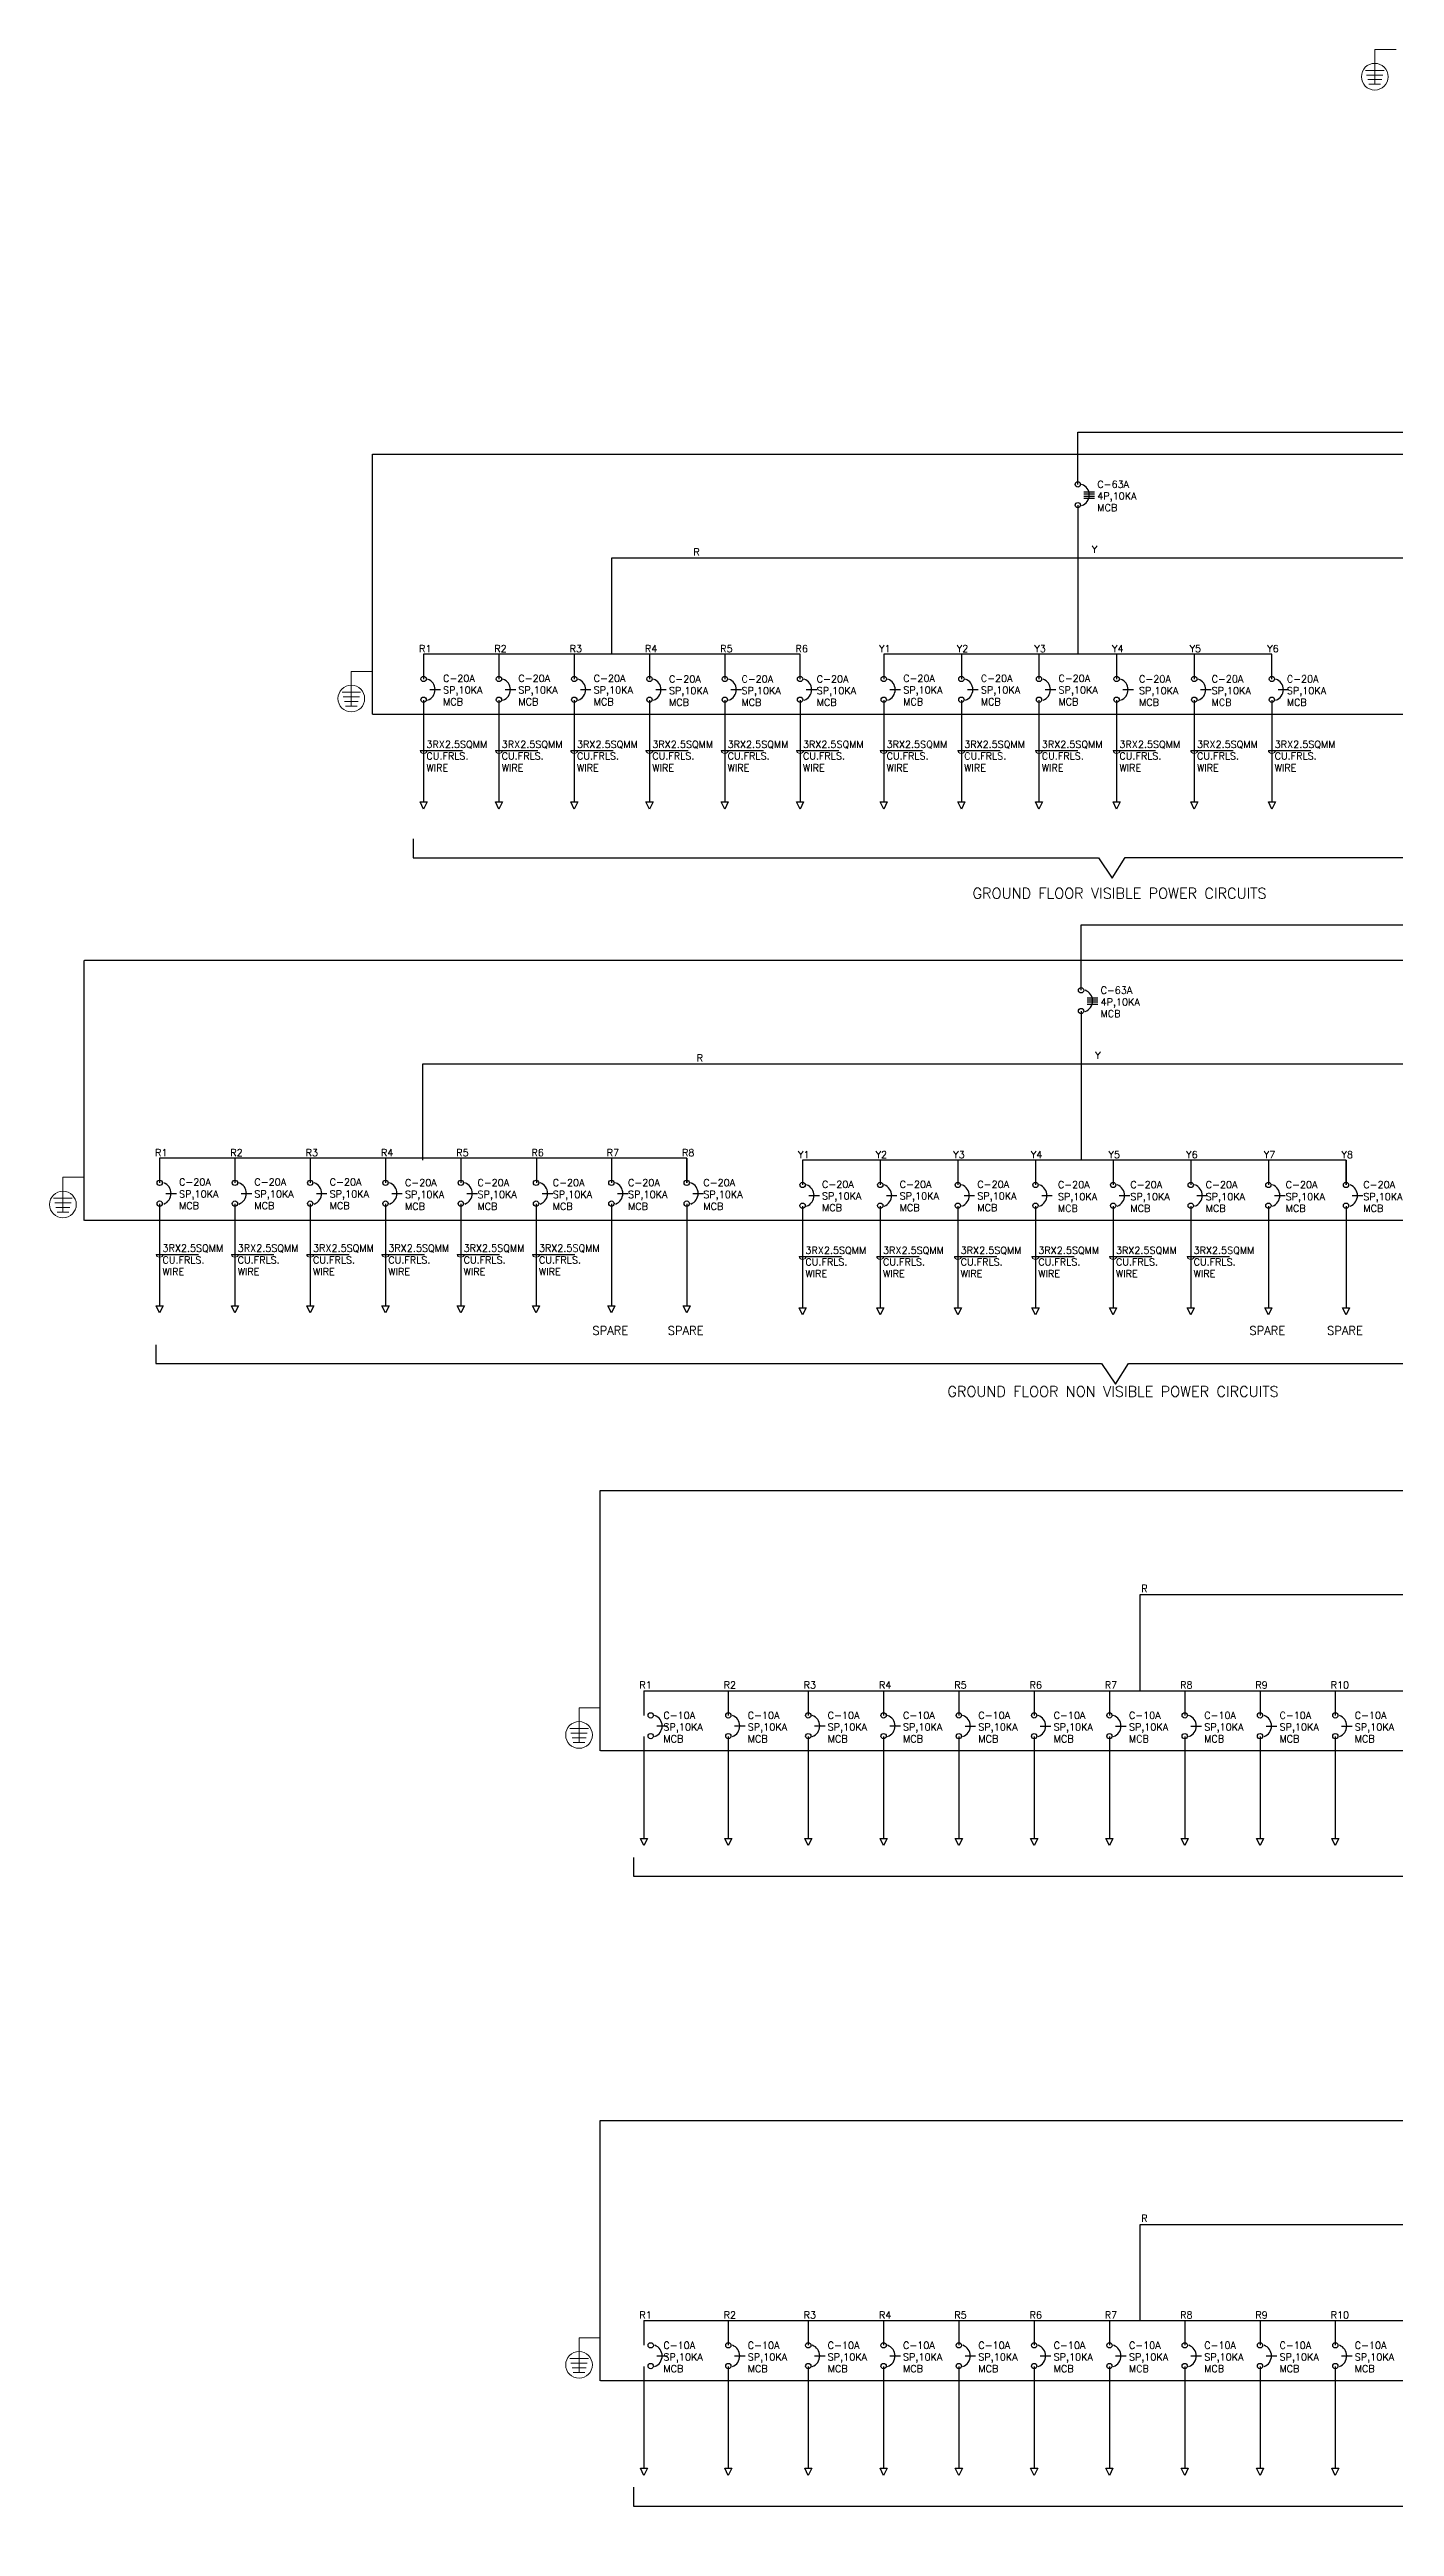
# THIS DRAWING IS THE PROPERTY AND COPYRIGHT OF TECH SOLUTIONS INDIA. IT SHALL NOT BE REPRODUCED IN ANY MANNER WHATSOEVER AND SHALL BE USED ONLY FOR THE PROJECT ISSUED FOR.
# Model space of a CAD drawing. Header units: inches. Extents: x 1505 to 45938, y 688 to 13260.
# Drawn here: x 1505 to 5316, y 749 to 7772 of the extents above; entities that cross this region are included whole.
import ezdxf

# ---------------------------------------------------------------- set-up
doc = ezdxf.new("R2010")
doc.units = ezdxf.units.IN
doc.header["$MEASUREMENT"] = 0
doc.linetypes.add('DASHED', pattern=[0.75, 0.5, -0.25])
doc.linetypes.add('DASHED2', pattern=[0.375, 0.25, -0.125])
for name, color, linetype, lineweight in [('ELC.CABLE', 6, 'Continuous', 25), ('ELEC CT', 4, 'Continuous', 18), ('ELEC TEXT', 7, 'Continuous', 25), ('ELEC_PANEL', 3, 'DASHED', 30)]:
    doc.layers.add(name, color=color, linetype=linetype, lineweight=lineweight)
doc.layers.add('ELEC MCB', color=6, linetype='Continuous')
doc.layers.add('FITTING', color=7, linetype='Continuous')
doc.styles.add('ANAMIKA', font='romans.shx')
doc.styles.add('SARVESH', font='romans.shx')

# ---------------------------------------------------------------- blocks, each defined once
blk = doc.blocks.new('EARTHING')
at = {"layer": 'ELEC CT', "color": 7}
for p, q in [((-8.8, 0), (8.8, 0)), ((-7.8, -4.4), (7.8, -4.4)), ((-6.6, -8.8), (6.6, -8.8)), ((-5.5, -13.2), (5.5, -13.2))]:
    blk.add_line(p, q, dxfattribs=at)
for points in [[(0, 19.7), (-20.1, 19.7)], [(0, -13.2), (0, 19.7)]]:
    blk.add_lwpolyline(points, dxfattribs=at)
blk.add_circle((0, -6), 12.6, dxfattribs=at)
blk = doc.blocks.new('MCB SP')
blk.add_lwpolyline([(17.5, -30), (47.5, -30)])
at = {"lineweight": 25}
for centre in [(0, 0), (0, -58.8)]:
    blk.add_circle(centre, 7.5, dxfattribs=at)
blk.add_arc((0.6, -30), 31.9, 289.80387, 70.19613, dxfattribs=at)
blk = doc.blocks.new('4P MCB')
for points in [[(17.5, -21), (47.5, -21)], [(17.5, -27), (47.5, -27)], [(17.5, -33), (47.5, -33)], [(17.5, -39), (47.5, -39)]]:
    blk.add_lwpolyline(points)
at = {"lineweight": 25}
for centre in [(0, 0), (0, -58.8)]:
    blk.add_circle(centre, 7.5, dxfattribs=at)
blk.add_arc((0.6, -30), 31.9, 289.80387, 70.19613, dxfattribs=at)

msp = doc.modelspace()

# ---------------------------------------------------------------- linework, layer by layer
at = {"color": 6}
for points in [[(4418.7, 6539.1), (4418.7, 6686.9), (5546, 6686.9), (5546, 7249)], [(4428, 5104.7), (4428, 5290.5), (6919, 5290.5), (6919, 6690.4), (5809.4, 6690.4), (5809.4, 7250.5)], [(3098.2, 6057.3), (3098.2, 6330.4), (5901.2, 6330.4), (5901.2, 6057.3)], [(4418.7, 6330.4), (4418.7, 6057.3)], [(2562.2, 4622.9), (2562.2, 4896), (6293.8, 4896), (6293.8, 4622.9)], [(4428, 4896), (4428, 4622.9)], [(4595.6, 3118.8), (4595.6, 3391.9), (10928, 3391.9), (10928, 3118.8)], [(4595.6, 1332.9), (4595.6, 1605.9), (10928, 1605.9), (10928, 1332.9)]]:
    msp.add_lwpolyline(points, dxfattribs=at)
for points in [[(2554.8, 5784.4), (2674.8, 5784.4)], [(2768.2, 5784.4), (2888.2, 5784.4)], [(2981.6, 5784.4), (3101.6, 5784.4)], [(3194.9, 5784.4), (3314.9, 5784.4)], [(3408.3, 5784.4), (3528.3, 5784.4)], [(3621.7, 5784.4), (3741.7, 5784.4)], [(3858.7, 5784.4), (3978.7, 5784.4)], [(4078.7, 5784.4), (4198.7, 5784.4)], [(4298.7, 5784.4), (4418.7, 5784.4)], [(4518.7, 5784.4), (4638.7, 5784.4)], [(4738.7, 5784.4), (4858.7, 5784.4)], [(4958.7, 5784.4), (5078.7, 5784.4)], [(1806.7, 4355.9), (1926.7, 4355.9)], [(2020, 4355.9), (2140, 4355.9)], [(2233.4, 4355.9), (2353.4, 4355.9)], [(2446.8, 4355.9), (2566.8, 4355.9)], [(2660.2, 4355.9), (2780.2, 4355.9)], [(2873.5, 4355.9), (2993.5, 4355.9)], [(3628.8, 4350), (3748.8, 4350)], [(3848.8, 4350), (3968.8, 4350)], [(4068.8, 4350), (4188.8, 4350)], [(4288.8, 4350), (4408.8, 4350)], [(4508.8, 4350), (4628.8, 4350)], [(4728.8, 4350), (4848.8, 4350)]]:
    msp.add_lwpolyline(points)
at = {"color": 7}
for points in [[(2535.2, 5533.7), (2535.2, 5480.7), (4476.9, 5480.7), (4515.9, 5422.7), (4553.4, 5481.2), (6461.7, 5481.2), (6461.7, 5542.2)], [(1806, 4099.3), (1806, 4046.3), (4486.2, 4046.3), (4525.2, 3988.3), (4562.7, 4046.8), (7168.2, 4046.8), (7168.2, 4107.8)], [(3159.3, 2646.3), (3159.3, 2593.3), (7745.6, 2593.3), (7784.6, 2535.3), (7822.1, 2593.8), (12406.4, 2593.8), (12406.4, 2654.8)], [(3159.3, 860.3), (3159.3, 807.3), (7745.6, 807.3), (7784.6, 749.3), (7822.1, 807.8), (12406.4, 807.8), (12406.4, 868.8)]]:
    msp.add_lwpolyline(points, dxfattribs=at)
at = {"layer": 'ELC.CABLE'}
for p, q in [((3189.3, 3118.9), (6002, 3118.8)), ((3189.3, 1332.9), (6002, 1332.9))]:
    msp.add_line(p, q, dxfattribs=at)
for points in [[(4418.7, 6480.4), (4418.7, 6330.4)], [(3631.7, 5987.3), (3631.7, 6057.3), (2564.8, 6057.3), (2564.8, 5987.3)], [(2778.2, 6057.3), (2778.2, 5987.3)], [(2991.6, 6057.3), (2991.6, 5987.3)], [(3204.9, 6057.3), (3204.9, 5987.3)], [(3418.3, 6057.3), (3418.3, 5987.3)], [(4968.7, 5987.3), (4968.7, 6057.3), (3868.7, 6057.3), (3868.7, 5987.3)], [(4088.7, 6057.3), (4088.7, 5987.3)], [(4308.7, 6057.3), (4308.7, 5987.3)], [(4528.7, 6057.3), (4528.7, 5987.3)], [(4748.7, 6057.3), (4748.7, 5987.3)], [(2564.8, 5927.5), (2564.8, 5638.7)], [(2778.2, 5927.5), (2778.2, 5638.7)], [(2991.6, 5927.5), (2991.6, 5638.7)], [(3204.9, 5927.5), (3204.9, 5638.7)], [(3418.3, 5927.5), (3418.3, 5638.7)], [(3631.7, 5927.5), (3631.7, 5638.7)], [(3868.7, 5927.5), (3868.7, 5638.7)], [(4088.7, 5927.5), (4088.7, 5638.7)], [(4308.7, 5927.5), (4308.7, 5638.7)], [(4528.7, 5927.5), (4528.7, 5638.7)], [(4748.7, 5927.5), (4748.7, 5638.7)], [(4968.7, 5927.5), (4968.7, 5638.7)], [(4428, 5046), (4428, 4896)], [(3310.3, 4558.8), (3310.3, 4628.8), (1816.7, 4628.8), (1816.7, 4558.8)], [(2030, 4628.8), (2030, 4558.8)], [(2243.4, 4628.8), (2243.4, 4558.8)], [(2456.8, 4628.8), (2456.8, 4558.8)], [(2670.2, 4628.8), (2670.2, 4558.8)], [(2884.5, 4628.8), (2884.5, 4558.8)], [(3096.9, 4628.8), (3096.9, 4558.8)], [(3310.3, 4628.8), (3310.3, 4558.8)], [(5178.8, 4552.9), (5178.8, 4622.9), (3638.8, 4622.9), (3638.8, 4552.9)], [(3858.8, 4622.9), (3858.8, 4552.9)], [(4078.8, 4622.9), (4078.8, 4552.9)], [(4298.8, 4622.9), (4298.8, 4552.9)], [(4518.8, 4622.9), (4518.8, 4552.9)], [(4739, 4622.9), (4739, 4552.9)], [(4958.8, 4622.9), (4958.8, 4552.9)], [(5178.8, 4622.9), (5178.8, 4552.9)], [(1816.7, 4499), (1816.7, 4210.2)], [(2030, 4499), (2030, 4210.2)], [(2243.4, 4499), (2243.4, 4210.2)], [(2456.8, 4499), (2456.8, 4210.2)], [(2670.2, 4499), (2670.2, 4210.2)], [(2883.5, 4499), (2883.5, 4210.2)], [(3096.9, 4499), (3096.9, 4210.2)], [(3310.3, 4499), (3310.3, 4210.2)], [(3638.8, 4493.1), (3638.8, 4204.3)], [(3858.8, 4493.1), (3858.8, 4204.3)], [(4078.8, 4493.1), (4078.8, 4204.3)], [(4298.8, 4493.1), (4298.8, 4204.3)], [(4518.8, 4493.1), (4518.8, 4204.3)], [(4738.8, 4493.1), (4738.8, 4204.3)], [(4958.8, 4493.1), (4958.8, 4204.3)], [(5178.8, 4493.1), (5178.8, 4204.3)], [(3189.3, 3118.9), (3189.3, 3048.9)], [(3428.3, 3118.9), (3428.3, 3048.9)], [(3654.9, 3118.9), (3654.9, 3048.9)], [(3868.3, 3118.9), (3868.3, 3048.9)], [(4081.6, 3118.8), (4081.6, 3048.8)], [(4295, 3118.8), (4295, 3048.8)], [(4508.4, 3118.8), (4508.4, 3048.8)], [(4721.8, 3118.8), (4721.8, 3048.8)], [(4935.1, 3118.8), (4935.1, 3048.8)], [(5148.5, 3118.8), (5148.5, 3048.8)], [(3189.3, 2989.1), (3189.3, 2700.2)], [(3428.3, 2989.1), (3428.3, 2700.2)], [(3654.9, 2989.1), (3654.9, 2700.2)], [(3868.3, 2989.1), (3868.3, 2700.2)], [(4081.6, 2989.1), (4081.6, 2700.2)], [(4295, 2989.1), (4295, 2700.2)], [(4508.4, 2989), (4508.4, 2700.2)], [(4721.8, 2989), (4721.8, 2700.2)], [(4935.1, 2989), (4935.1, 2700.2)], [(5148.5, 2989), (5148.5, 2700.2)], [(3189.3, 1332.9), (3189.3, 1262.9)], [(3428.3, 1332.9), (3428.3, 1262.9)], [(3654.9, 1332.9), (3654.9, 1262.9)], [(3868.3, 1332.9), (3868.3, 1262.9)], [(4081.6, 1332.9), (4081.6, 1262.9)], [(4295, 1332.9), (4295, 1262.9)], [(4508.4, 1332.9), (4508.4, 1262.9)], [(4721.8, 1332.9), (4721.8, 1262.9)], [(4935.1, 1332.9), (4935.1, 1262.9)], [(5148.5, 1332.9), (5148.5, 1262.9)], [(3189.3, 1203.1), (3189.3, 914.2)], [(3428.3, 1203.1), (3428.3, 914.2)], [(3654.9, 1203.1), (3654.9, 914.2)], [(3868.3, 1203.1), (3868.3, 914.2)], [(4081.6, 1203.1), (4081.6, 914.2)], [(4295, 1203.1), (4295, 914.2)], [(4508.4, 1203.1), (4508.4, 914.2)], [(4721.8, 1203.1), (4721.8, 914.2)], [(4935.1, 1203.1), (4935.1, 914.2)], [(5148.5, 1203.1), (5148.5, 914.2)]]:
    msp.add_lwpolyline(points, dxfattribs=at)
for points in [[(2564.8, 5618.7), (2554.8, 5638.7), (2574.8, 5638.7)], [(2778.2, 5618.7), (2768.2, 5638.7), (2788.2, 5638.7)], [(2991.6, 5618.7), (2981.6, 5638.7), (3001.6, 5638.7)], [(3204.9, 5618.7), (3194.9, 5638.7), (3214.9, 5638.7)], [(3418.3, 5618.7), (3408.3, 5638.7), (3428.3, 5638.7)], [(3631.7, 5618.7), (3621.7, 5638.7), (3641.7, 5638.7)], [(3868.7, 5618.7), (3858.7, 5638.7), (3878.7, 5638.7)], [(4088.7, 5618.7), (4078.7, 5638.7), (4098.7, 5638.7)], [(4308.7, 5618.7), (4298.7, 5638.7), (4318.7, 5638.7)], [(4528.7, 5618.7), (4518.7, 5638.7), (4538.7, 5638.7)], [(4748.7, 5618.7), (4738.7, 5638.7), (4758.7, 5638.7)], [(4968.7, 5618.7), (4958.7, 5638.7), (4978.7, 5638.7)], [(1816.7, 4190.2), (1806.7, 4210.2), (1826.7, 4210.2)], [(2030, 4190.2), (2020, 4210.2), (2040, 4210.2)], [(2243.4, 4190.2), (2233.4, 4210.2), (2253.4, 4210.2)], [(2456.8, 4190.2), (2446.8, 4210.2), (2466.8, 4210.2)], [(2670.2, 4190.2), (2660.2, 4210.2), (2680.2, 4210.2)], [(2883.5, 4190.2), (2873.5, 4210.2), (2893.5, 4210.2)], [(3096.9, 4190.2), (3086.9, 4210.2), (3106.9, 4210.2)], [(3310.3, 4190.2), (3300.3, 4210.2), (3320.3, 4210.2)], [(3638.8, 4184.3), (3628.8, 4204.3), (3648.8, 4204.3)], [(3858.8, 4184.3), (3848.8, 4204.3), (3868.8, 4204.3)], [(4078.8, 4184.3), (4068.8, 4204.3), (4088.8, 4204.3)], [(4298.8, 4184.3), (4288.8, 4204.3), (4308.8, 4204.3)], [(4518.8, 4184.3), (4508.8, 4204.3), (4528.8, 4204.3)], [(4738.8, 4184.3), (4728.8, 4204.3), (4748.8, 4204.3)], [(4958.8, 4184.3), (4948.8, 4204.3), (4968.8, 4204.3)], [(5178.8, 4184.3), (5168.8, 4204.3), (5188.8, 4204.3)], [(3189.3, 2680.2), (3179.3, 2700.2), (3199.3, 2700.2)], [(3428.3, 2680.2), (3418.3, 2700.2), (3438.3, 2700.2)], [(3654.9, 2680.2), (3644.9, 2700.2), (3664.9, 2700.2)], [(3868.3, 2680.2), (3858.3, 2700.2), (3878.3, 2700.2)], [(4081.6, 2680.2), (4071.6, 2700.2), (4091.6, 2700.2)], [(4295, 2680.2), (4285, 2700.2), (4305, 2700.2)], [(4508.4, 2680.2), (4498.4, 2700.2), (4518.4, 2700.2)], [(4721.8, 2680.2), (4711.8, 2700.2), (4731.8, 2700.2)], [(4935.1, 2680.2), (4925.1, 2700.2), (4945.1, 2700.2)], [(5148.5, 2680.2), (5138.5, 2700.2), (5158.5, 2700.2)], [(3189.3, 894.2), (3179.3, 914.2), (3199.3, 914.2)], [(3428.3, 894.2), (3418.3, 914.2), (3438.3, 914.2)], [(3654.9, 894.2), (3644.9, 914.2), (3664.9, 914.2)], [(3868.3, 894.2), (3858.3, 914.2), (3878.3, 914.2)], [(4081.6, 894.2), (4071.6, 914.2), (4091.6, 914.2)], [(4295, 894.2), (4285, 914.2), (4305, 914.2)], [(4508.4, 894.2), (4498.4, 914.2), (4518.4, 914.2)], [(4721.8, 894.2), (4711.8, 914.2), (4731.8, 914.2)], [(4935.1, 894.2), (4925.1, 914.2), (4945.1, 914.2)], [(5148.5, 894.2), (5138.5, 914.2), (5158.5, 914.2)]]:
    msp.add_lwpolyline(points, close=True, dxfattribs=at)
at = {"layer": 'ELEC_PANEL', "linetype": 'DASHED2'}
for points in [[(2420.2, 6624.9), (6767.2, 6624.9), (6767.2, 5886.9), (2420.2, 5886.9)], [(1602.9, 5190.5), (7394.3, 5190.5), (7394.3, 4452.5), (1602.9, 4452.5)], [(3065.5, 3686.4), (12663.3, 3686.4), (12663.3, 2948.4), (3065.5, 2948.4)], [(3065.5, 1900.4), (12663.3, 1900.4), (12663.3, 1162.5), (3065.5, 1162.5)]]:
    msp.add_lwpolyline(points, close=True, dxfattribs=at)
at = {"layer": 'FITTING', "lineweight": 15, "extrusion": (0, 0, -1)}
for centre in [(2564.8, 5784.4), (2778.2, 5784.4), (2991.6, 5784.4), (3204.9, 5784.4), (3418.3, 5784.4), (3631.7, 5784.4), (3868.7, 5784.4), (4088.7, 5784.4), (4308.7, 5784.4), (4528.7, 5784.4), (4748.7, 5784.4), (4968.7, 5784.4), (1816.7, 4355.9), (2030, 4355.9), (2243.4, 4355.9), (2456.8, 4355.9), (2670.2, 4355.9), (2883.5, 4355.9), (3638.8, 4350), (3858.8, 4350), (4078.8, 4350), (4298.8, 4350), (4518.8, 4350), (4738.8, 4350)]:
    msp.add_ellipse(centre, major_axis=(-10, 0), ratio=0.785432, start_param=3.141593, end_param=6.283185, dxfattribs=at)

# ---------------------------------------------------------------- block references
at = {"layer": 'ELEC MCB', "color": 6, "lineweight": 25}
for name, p in [('4P MCB', (4418.7, 6539.1)), ('MCB SP', (2564.8, 5987.3)), ('MCB SP', (2778.2, 5987.3)), ('MCB SP', (2991.6, 5987.3)), ('MCB SP', (3204.9, 5987.3)), ('MCB SP', (3418.3, 5987.3)), ('MCB SP', (3631.7, 5987.3)), ('MCB SP', (3868.7, 5987.3)), ('MCB SP', (4088.7, 5987.3)), ('MCB SP', (4308.7, 5987.3)), ('MCB SP', (4528.7, 5987.3)), ('MCB SP', (4748.7, 5987.3)), ('MCB SP', (4968.7, 5987.3)), ('4P MCB', (4428, 5104.7)), ('MCB SP', (1816.7, 4558.8)), ('MCB SP', (2030, 4558.8)), ('MCB SP', (2243.4, 4558.8)), ('MCB SP', (2456.8, 4558.8)), ('MCB SP', (2670.2, 4558.8)), ('MCB SP', (2883.5, 4558.8)), ('MCB SP', (3096.9, 4558.8)), ('MCB SP', (3310.3, 4558.8)), ('MCB SP', (3638.8, 4552.9)), ('MCB SP', (3858.8, 4552.9)), ('MCB SP', (4078.8, 4552.9)), ('MCB SP', (4298.8, 4552.9)), ('MCB SP', (4518.8, 4552.9)), ('MCB SP', (4738.8, 4552.9)), ('MCB SP', (4958.8, 4552.9)), ('MCB SP', (5178.8, 4552.9)), ('MCB SP', (3208.3, 3048.9)), ('MCB SP', (3428.3, 3048.9)), ('MCB SP', (3654.9, 3048.9)), ('MCB SP', (3868.3, 3048.9)), ('MCB SP', (4081.6, 3048.8)), ('MCB SP', (4295, 3048.8)), ('MCB SP', (4508.4, 3048.8)), ('MCB SP', (4721.8, 3048.8)), ('MCB SP', (4935.1, 3048.8)), ('MCB SP', (5148.5, 3048.8)), ('MCB SP', (3208.3, 1262.9)), ('MCB SP', (3428.3, 1262.9)), ('MCB SP', (3654.9, 1262.9)), ('MCB SP', (3868.3, 1262.9)), ('MCB SP', (4081.6, 1262.9)), ('MCB SP', (4295, 1262.9)), ('MCB SP', (4508.4, 1262.9)), ('MCB SP', (4721.8, 1262.9)), ('MCB SP', (4935.1, 1262.9)), ('MCB SP', (5148.5, 1262.9))]:
    msp.add_blockref(name, p, dxfattribs=at)
at = {"layer": 'ELEC_PANEL', "color": 7, "xscale": -3, "yscale": 3, "zscale": 3}
for p in [(5260.2, 7713), (2359.9, 5949.8), (1542.6, 4515.4), (3005.2, 3011.3), (3005.2, 1225.4)]:
    msp.add_blockref('EARTHING', p, dxfattribs=at)

# ---------------------------------------------------------------- texts
at = {"layer": 'ELEC TEXT', "linetype": 'DASHED2', "char_height": 20, "width": 200.319, "attachment_point": 4, "style": 'SARVESH'}
for s, insert in [('\\pxt3.0005;C-63A\\P\\ptz;4P,10KA\\PMCB', (4473.9, 6506.1)), ('\\pxt3.0005;R', (3329.4, 6347.1)), ('\\pxt3.0005;Y', (4458.7, 6354.8)), ('\\pxt3.0005;R1', (2551.7, 6073.2)), ('\\pxt3.0005;R2', (2765.1, 6073.2)), ('\\pxt3.0005;R3', (2978.4, 6073.2)), ('\\pxt3.0005;R4', (3191.8, 6073.2)), ('\\pxt3.0005;R5', (3405.2, 6073.2)), ('\\pxt3.0005;R6', (3618.6, 6073.2)), ('\\pxt3.0005;Y1', (3855.6, 6073.2)), ('\\pxt3.0005;Y2', (4075.6, 6073.2)), ('\\pxt3.0005;Y3', (4295.6, 6073.2)), ('\\pxt3.0005;Y4', (4515.6, 6073.2)), ('\\pxt3.0005;Y5', (4735.6, 6073.2)), ('\\pxt3.0005;Y6 ', (4955.6, 6073.2)), ('\\pxt3.0005;C-20A\\P\\ptz;SP,10KA\\PMCB', (2620, 5956)), ('\\pxt3.0005;C-20A\\P\\ptz;SP,10KA\\PMCB', (2833.3, 5956)), ('\\pxt3.0005;C-20A\\P\\ptz;SP,10KA\\PMCB', (3046.7, 5956)), ('\\pxt3.0005;C-20A\\P\\ptz;SP,10KA\\PMCB', (3260.1, 5954.3)), ('\\pxt3.0005;C-20A\\P\\ptz;SP,10KA\\PMCB', (3465.6, 5954.3)), ('\\pxt3.0005;C-20A\\P\\ptz;SP,10KA\\PMCB', (3678.9, 5954.3)), ('\\pxt3.0005;C-20A\\P\\ptz;SP,10KA\\PMCB', (3923.9, 5956)), ('\\pxt3.0005;C-20A\\P\\ptz;SP,10KA\\PMCB', (4143.9, 5956)), ('\\pxt3.0005;C-20A\\P\\ptz;SP,10KA\\PMCB', (4363.9, 5956)), ('\\pxt3.0005;C-20A\\P\\ptz;SP,10KA\\PMCB', (4592.3, 5954.4)), ('\\pxt3.0005;C-20A\\P\\ptz;SP,10KA\\PMCB', (4797.8, 5954.4)), ('\\pxt3.0005;C-20A\\P\\ptz;SP,10KA\\PMCB', (5011.1, 5954.4)), ('3RX2.5SQMM \\PCU.FRLS.\\PWIRE', (2572.8, 5768.8)), ('3RX2.5SQMM \\PCU.FRLS.\\PWIRE', (2786.2, 5768.8)), ('3RX2.5SQMM \\PCU.FRLS.\\PWIRE', (2999.5, 5768.8)), ('3RX2.5SQMM \\PCU.FRLS.\\PWIRE', (3212.9, 5768.8)), ('3RX2.5SQMM \\PCU.FRLS.\\PWIRE', (3426.3, 5768.8)), ('3RX2.5SQMM \\PCU.FRLS.\\PWIRE', (3639.7, 5768.8)), ('3RX2.5SQMM \\PCU.FRLS.\\PWIRE', (3876.7, 5768.8)), ('3RX2.5SQMM \\PCU.FRLS.\\PWIRE', (4096.7, 5768.8)), ('3RX2.5SQMM \\PCU.FRLS.\\PWIRE', (4316.7, 5768.8)), ('3RX2.5SQMM \\PCU.FRLS.\\PWIRE', (4536.7, 5768.8)), ('3RX2.5SQMM \\PCU.FRLS.\\PWIRE', (4756.7, 5768.8)), ('3RX2.5SQMM \\PCU.FRLS.\\PWIRE', (4976.7, 5768.8)), ('\\pxt3.0005;C-63A\\P\\ptz;4P,10KA\\PMCB', (4483.2, 5071.7)), ('\\pxt3.0005;R', (3338.6, 4912.7)), ('\\pxt3.0005;Y', (4468, 4920.4)), ('\\pxt3.0005;R1', (1803.6, 4644.7)), ('\\pxt3.0005;R2', (2016.9, 4644.7)), ('\\pxt3.0005;R3', (2230.3, 4644.7)), ('\\pxt3.0005;R4', (2443.7, 4644.7)), ('\\pxt3.0005;R5', (2657.1, 4644.7)), ('\\pxt3.0005;R6', (2870.4, 4644.7)), ('\\pxt3.0005;R7', (3083.8, 4644.7)), ('\\pxt3.0005;R8', (3297.2, 4644.7)), ('\\pxt3.0005;Y1', (3625.7, 4638.8)), ('\\pxt3.0005;Y2', (3845.7, 4638.8)), ('\\pxt3.0005;Y3', (4065.7, 4638.8)), ('\\pxt3.0005;Y4', (4285.7, 4638.8)), ('\\pxt3.0005;Y5', (4505.7, 4638.8)), ('\\pxt3.0005;Y6 ', (4725.7, 4638.8)), ('\\pxt3.0005;Y7', (4945.7, 4638.8)), ('\\pxt3.0005;Y8', (5165.7, 4638.8)), ('\\pxt3.0005;C-20A\\P\\ptz;SP,10KA\\PMCB', (1871.8, 4527.5)), ('\\pxt3.0005;C-20A\\P\\ptz;SP,10KA\\PMCB', (2085.2, 4527.5)), ('\\pxt3.0005;C-20A\\P\\ptz;SP,10KA\\PMCB', (2298.6, 4527.5)), ('\\pxt3.0005;C-20A\\P\\ptz;SP,10KA\\PMCB', (2511.9, 4525.8)), ('\\pxt3.0005;C-20A\\P\\ptz;SP,10KA\\PMCB', (2717.4, 4525.8)), ('\\pxt3.0005;C-20A\\P\\ptz;SP,10KA\\PMCB', (2930.8, 4525.8)), ('\\pxt3.0005;C-20A\\P\\ptz;SP,10KA\\PMCB', (3144.2, 4525.8)), ('\\pxt3.0005;C-20A\\P\\ptz;SP,10KA\\PMCB', (3357.5, 4525.8)), ('\\pxt3.0005;C-20A\\P\\ptz;SP,10KA\\PMCB', (3693.9, 4521.6)), ('\\pxt3.0005;C-20A\\P\\ptz;SP,10KA\\PMCB', (3913.9, 4521.6)), ('\\pxt3.0005;C-20A\\P\\ptz;SP,10KA\\PMCB', (4133.9, 4521.6)), ('\\pxt3.0005;C-20A\\P\\ptz;SP,10KA\\PMCB', (4362.3, 4520)), ('\\pxt3.0005;C-20A\\P\\ptz;SP,10KA\\PMCB', (4567.8, 4520)), ('\\pxt3.0005;C-20A\\P\\ptz;SP,10KA\\PMCB', (4781.2, 4520)), ('\\pxt3.0005;C-20A\\P\\ptz;SP,10KA\\PMCB', (5007.8, 4519.9)), ('\\pxt3.0005;C-20A\\P\\ptz;SP,10KA\\PMCB', (5227.8, 4519.9)), ('3RX2.5SQMM \\PCU.FRLS.\\PWIRE', (1824.7, 4340.3)), ('3RX2.5SQMM \\PCU.FRLS.\\PWIRE', (2038, 4340.3)), ('3RX2.5SQMM \\PCU.FRLS.\\PWIRE', (2251.4, 4340.3)), ('3RX2.5SQMM \\PCU.FRLS.\\PWIRE', (2464.8, 4340.3)), ('3RX2.5SQMM \\PCU.FRLS.\\PWIRE', (2678.1, 4340.3)), ('3RX2.5SQMM \\PCU.FRLS.\\PWIRE', (2891.5, 4340.3)), ('3RX2.5SQMM \\PCU.FRLS.\\PWIRE', (3646.8, 4334.4)), ('3RX2.5SQMM \\PCU.FRLS.\\PWIRE', (3866.8, 4334.4)), ('3RX2.5SQMM \\PCU.FRLS.\\PWIRE', (4086.8, 4334.4)), ('3RX2.5SQMM \\PCU.FRLS.\\PWIRE', (4306.8, 4334.4)), ('3RX2.5SQMM \\PCU.FRLS.\\PWIRE', (4526.8, 4334.4)), ('3RX2.5SQMM \\PCU.FRLS.\\PWIRE', (4746.8, 4334.4)), ('\\pxt3.0005;R', (4598.4, 3408.6)), ('\\pxt3.0005;R1', (3176.2, 3134.7)), ('\\pxt3.0005;R2', (3415.2, 3134.7)), ('\\pxt3.0005;R3', (3641.8, 3134.7)), ('\\pxt3.0005;R4', (3855.2, 3134.7)), ('\\pxt3.0005;R5', (4068.5, 3134.7)), ('\\pxt3.0005;R6', (4281.9, 3134.7)), ('\\pxt3.0005;R7', (4495.3, 3134.7)), ('\\pxt3.0005;R8', (4708.7, 3134.7)), ('\\pxt3.0005;R9', (4922, 3134.7)), ('\\pxt3.0005;R10', (5135.4, 3134.7)), ('\\pxt3.0005;C-10A\\P\\ptz;SP,10KA\\PMCB', (3244.4, 3015.8)), ('\\pxt3.0005;C-10A\\P\\ptz;SP,10KA\\PMCB', (3483.4, 3015.8)), ('\\pxt3.0005;C-10A\\P\\ptz;SP,10KA\\PMCB', (3710, 3015.8)), ('\\pxt3.0005;C-10A\\P\\ptz;SP,10KA\\PMCB', (3923.4, 3015.8)), ('\\pxt3.0005;C-10A\\P\\ptz;SP,10KA\\PMCB', (4136.8, 3015.8)), ('\\pxt3.0005;C-10A\\P\\ptz;SP,10KA\\PMCB', (4350.2, 3015.8)), ('\\pxt3.0005;C-10A\\P\\ptz;SP,10KA\\PMCB', (4563.5, 3015.8)), ('\\pxt3.0005;C-10A\\P\\ptz;SP,10KA\\PMCB', (4776.9, 3015.8)), ('\\pxt3.0005;C-10A\\P\\ptz;SP,10KA\\PMCB', (4990.3, 3015.8)), ('\\pxt3.0005;C-10A\\P\\ptz;SP,10KA\\PMCB', (5203.6, 3015.8)), ('\\pxt3.0005;R', (4598.4, 1622.6)), ('\\pxt3.0005;R1', (3176.2, 1348.8)), ('\\pxt3.0005;R2', (3415.2, 1348.8)), ('\\pxt3.0005;R3', (3641.8, 1348.8)), ('\\pxt3.0005;R4', (3855.2, 1348.8)), ('\\pxt3.0005;R5', (4068.5, 1348.8)), ('\\pxt3.0005;R6', (4281.9, 1348.8)), ('\\pxt3.0005;R7', (4495.3, 1348.8)), ('\\pxt3.0005;R8', (4708.7, 1348.8)), ('\\pxt3.0005;R9', (4922, 1348.8)), ('\\pxt3.0005;R10', (5135.4, 1348.8)), ('\\pxt3.0005;C-10A\\P\\ptz;SP,10KA\\PMCB', (3244.4, 1229.9)), ('\\pxt3.0005;C-10A\\P\\ptz;SP,10KA\\PMCB', (3483.4, 1229.9)), ('\\pxt3.0005;C-10A\\P\\ptz;SP,10KA\\PMCB', (3710, 1229.9)), ('\\pxt3.0005;C-10A\\P\\ptz;SP,10KA\\PMCB', (3923.4, 1229.9)), ('\\pxt3.0005;C-10A\\P\\ptz;SP,10KA\\PMCB', (4136.8, 1229.9)), ('\\pxt3.0005;C-10A\\P\\ptz;SP,10KA\\PMCB', (4350.2, 1229.9)), ('\\pxt3.0005;C-10A\\P\\ptz;SP,10KA\\PMCB', (4563.5, 1229.9)), ('\\pxt3.0005;C-10A\\P\\ptz;SP,10KA\\PMCB', (4776.9, 1229.9)), ('\\pxt3.0005;C-10A\\P\\ptz;SP,10KA\\PMCB', (4990.3, 1229.9)), ('\\pxt3.0005;C-10A\\P\\ptz;SP,10KA\\PMCB', (5203.6, 1229.9))]:
    msp.add_mtext(s, dxfattribs=dict(at, insert=insert))
at = {"layer": 'ELEC TEXT', "attachment_point": 1, "style": 'ANAMIKA'}
for s, insert, char_height, width in [('GROUND FLOOR VISIBLE POWER CIRCUITS', (4120.4, 5394.8), 30, 2323.187), ('SPARE', (3043, 4152.1), 24, 140.754), ('SPARE', (3256.4, 4152.1), 24, 140.754), ('SPARE', (4904.9, 4152.1), 24, 140.754), ('SPARE', (5124.9, 4152.1), 24, 140.754), ('GROUND FLOOR NON VISIBLE POWER CIRCUITS', (4049.2, 3982.1), 30, 2323.187)]:
    msp.add_mtext(s, dxfattribs=dict(at, insert=insert, char_height=char_height, width=width))

doc.saveas('drawing.dxf')
